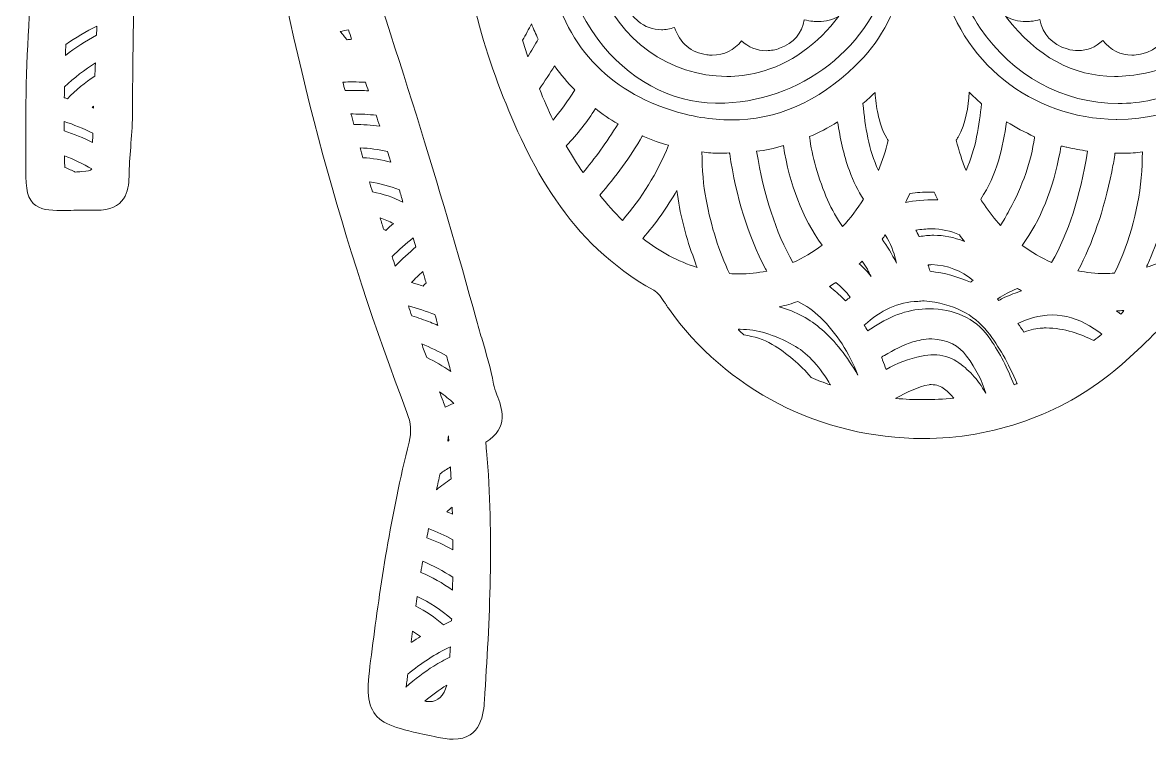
# Model space of a CAD drawing. Extents: x 40 to 1960, y -815 to -185.
# Drawn here: x 530 to 808.2, y -812.5 to -635.1 of the extents above; entities that cross this region are included whole.
import ezdxf

# ---------------------------------------------------------------- set-up
doc = ezdxf.new("R2010")
doc.units = 0
doc.header["$MEASUREMENT"] = 0
doc.layers.add('Layer 1', color=7, linetype='Continuous')

# ---------------------------------------------------------------- blocks, each defined once
blk = doc.blocks.new('block 2')
at = {"layer": 'Layer 1', "lineweight": 0}
for points, knots in [([(966.65, -591.68), (966.04, -589.04), (966.18, -589.01), (967.52, -588.66), (970.12, -587.98), (971.84, -586.81), (972.77, -585.09), (974.1, -582.65), (973.42, -579.75), (972.58, -577.24), (958.08, -533.92), (944.69, -498.78), (930.43, -466.66), (930.11, -465.94), (929.75, -465.24), (929.41, -464.57), (927.97, -461.78), (927.2, -460.08), (928.3, -457.65), (929.04, -456.02), (928.78, -454.76), (928.44, -453.99), (927.56, -452.04), (925.39, -451.38), (923.81, -450.89), (923.6, -450.83), (923.39, -450.76), (923.2, -450.7), (901.04, -443.43), (882.49, -439.65), (864.83, -438.8), (857.74, -438.46), (855.86, -436.89), (854.76, -430.4), (851.93, -413.71), (842.7, -402.97), (827.34, -398.49), (826.64, -398.28), (825.94, -398.21), (825.26, -398.14), (824.76, -398.09), (823.84, -398), (823.64, -397.85), (823.64, -397.84), (823.53, -397.67), (823.53, -397.11), (823.52, -395.38), (824.27, -394.51), (826.89, -393.22), (844.83, -384.36), (857.21, -369.74), (866.94, -356.6), (868.21, -354.9), (870.84, -351.35), (867.88, -347.58), (866.56, -345.89), (866.97, -344.51), (867.94, -341.8), (868.06, -341.47), (868.18, -341.14), (868.3, -340.8), (878.96, -309.79), (885.49, -280.97), (888.28, -252.68), (888.31, -252.36), (888.42, -251.91), (888.53, -251.44), (888.91, -249.82), (889.63, -246.79), (887, -245.19), (883.56, -243.09), (883.95, -240.84), (885.02, -236.72), (885.36, -235.42), (885.71, -234.07), (885.83, -232.71), (886.02, -230.78), (886.22, -228.86), (886.43, -226.93), (887.2, -219.73), (887.99, -212.27), (887.46, -204.86), (887.26, -202.09), (887.2, -199.89), (887.16, -198.11), (886.93, -189.5), (885.64, -188.84), (876.69, -188.16), (875.08, -188.04), (873.07, -187.89), (870.69, -187.65), (870, -187.58), (869.34, -187.55), (868.74, -187.55), (865.97, -187.55), (863.99, -188.29), (862.7, -189.82), (860.82, -192.07), (861.09, -195.3), (861.54, -197.87), (863.25, -207.75), (864.87, -217.83), (866.44, -227.58), (866.44, -227.58), (867.33, -233.12), (867.33, -233.12), (867.39, -233.54), (867.53, -233.94), (867.66, -234.3), (863.34, -235.24), (862.99, -238.85), (862.8, -240.85), (862.76, -241.32), (862.72, -241.76), (862.64, -242.14), (858.01, -266.8), (854.54, -293.75), (851.72, -326.96), (851.7, -327.18), (851.69, -327.4), (851.68, -327.61), (851.58, -329.05), (851.5, -329.58), (850.74, -330.31), (843.49, -337.24), (837.44, -345.28), (831.59, -353.05), (830.46, -354.56), (829.32, -356.07), (828.18, -357.58), (827.35, -358.67), (826.64, -359.82), (825.96, -360.94), (825.41, -361.84), (824.87, -362.71), (824.29, -363.53), (822.1, -349.98), (816.64, -336.66), (798.72, -332.25), (798.54, -332.21), (798.45, -332.16), (798.44, -332.16), (798.44, -332.16), (798.44, -332.16), (798.44, -332.16), (798.44, -332.16), (798.36, -332.01), (798.39, -331.61), (798.53, -329.1), (798.3, -326.68), (798.07, -324.33), (797.74, -320.92), (797.43, -317.69), (798.24, -314.36), (799.87, -307.63), (798.06, -300.06), (793.38, -294.11), (789.47, -289.14), (784.26, -286.28), (779.07, -286.28), (778.12, -286.28), (777.17, -286.38), (776.24, -286.57), (774.1, -287.01), (771.98, -287.23), (769.76, -287.23), (767.51, -287.23), (765.17, -287.01), (762.41, -286.54), (759.24, -286.01), (756.03, -285.74), (752.58, -285.74), (747.58, -285.74), (742.18, -286.3), (735.59, -287.51), (735.29, -287.56), (734.99, -287.63), (734.7, -287.69), (734.1, -287.82), (733.57, -287.93), (733.1, -287.93), (732.9, -287.93), (732.71, -287.91), (732.52, -287.87), (730.66, -287.47), (728.78, -287.26), (726.94, -287.26), (720.26, -287.26), (714.1, -290.01), (710.04, -294.8), (705.98, -299.61), (704.36, -305.95), (705.48, -312.66), (706.18, -316.78), (706.04, -320.73), (705.9, -324.91), (705.86, -326.33), (705.81, -327.76), (705.79, -329.19), (705.77, -331.71), (705.34, -332.25), (702.76, -333), (692.47, -335.98), (685.34, -343.15), (682.13, -353.71), (681.18, -356.85), (680.47, -360), (679.73, -363.34), (672.9, -353.02), (664.92, -342.8), (655.99, -332.93), (653.67, -330.36), (652.26, -328.15), (651.97, -324.46), (649.67, -295.75), (646.06, -267.67), (641.24, -241.02), (641.2, -240.76), (641.16, -240.47), (641.12, -240.18), (640.87, -238.42), (640.35, -234.74), (636.79, -234.52), (636.58, -234.51), (636.41, -234.49), (636.27, -234.47), (636.31, -234.33), (636.34, -234.18), (636.38, -234.05), (636.48, -233.65), (636.6, -233.2), (636.69, -232.71), (637.02, -230.84), (637.36, -228.97), (637.69, -227.1), (639.01, -219.81), (640.37, -212.28), (641.28, -204.78), (642.3, -196.46), (642.8, -192.28), (640.48, -189.65), (638.82, -187.78), (636.22, -187.54), (634.14, -187.54), (631.85, -187.54), (628.96, -187.86), (624.97, -188.3), (624.97, -188.3), (624.57, -188.34), (624.57, -188.34), (619.48, -188.9), (617.41, -191.06), (616.92, -196.31), (615.57, -210.99), (617.24, -225.38), (619.21, -240.05), (619.28, -240.54), (619.38, -241), (619.47, -241.41), (619.57, -241.86), (619.73, -242.6), (619.69, -242.78), (619.69, -242.78), (619.61, -242.88), (619.32, -243.02), (614.87, -245.24), (615.3, -249.27), (615.58, -251.94), (615.58, -251.94), (615.63, -252.45), (615.63, -252.45), (618.51, -281.06), (625.11, -310.1), (635.81, -341.23), (636.02, -341.84), (636.28, -342.41), (636.53, -342.95), (637.29, -344.61), (637.41, -345.14), (637.13, -345.5), (632.69, -351.26), (636.13, -355.66), (638.65, -358.87), (638.65, -358.87), (638.95, -359.25), (638.95, -359.25), (649.27, -372.49), (661.17, -385.82), (678.19, -393.72), (679.87, -394.5), (680.49, -395.54), (680.47, -397.55), (680.47, -397.66), (680.46, -397.74), (680.46, -397.8), (680.18, -397.89), (679.59, -397.96), (679.21, -398), (678.69, -398.06), (678.15, -398.12), (677.61, -398.26), (672.6, -399.58), (668.29, -401.57), (664.45, -404.37), (653.23, -412.52), (649.79, -424.92), (648.04, -434.8), (647.51, -437.82), (646.98, -438.33), (644.26, -438.41), (627.57, -438.92), (610.32, -441.99), (588.33, -448.37), (587.5, -448.6), (586.59, -448.8), (585.62, -449.01), (582.22, -449.74), (578.35, -450.57), (576.43, -453.83), (575.21, -455.9), (575.04, -458.51), (575.92, -461.8), (575.86, -461.9), (575.81, -462.01), (575.77, -462.11), (566.54, -482.69), (556, -506.68), (547.62, -530.91), (544.53, -539.84), (541.35, -548.9), (538.28, -557.67), (535.8, -564.74), (533.32, -571.81), (530.86, -578.88), (529.98, -581.43), (529.98, -583.47), (530.89, -585.1), (531.68, -586.53), (533.07, -587.48), (535.01, -587.92), (537.39, -588.47), (537.92, -589.15), (537.13, -592.92), (532.62, -614.36), (530.55, -638.04), (530.78, -665.29), (530.8, -666.88), (530.79, -668.3), (530.79, -669.55), (530.77, -675.14), (530.77, -677.94), (532.62, -679.8), (534.23, -681.42), (536.6, -681.55), (539.53, -681.55), (540.23, -681.55), (541.01, -681.54), (541.86, -681.53), (542.9, -681.51), (544.07, -681.5), (545.38, -681.5), (546.14, -681.5), (546.95, -681.5), (547.81, -681.52), (547.81, -681.52), (548.11, -681.52), (548.11, -681.52), (555.36, -681.52), (556.24, -676.77), (556.27, -673.19), (556.29, -670.8), (556.48, -668.32), (556.67, -665.93), (556.88, -663.36), (557.09, -660.71), (557.1, -658.05), (557.11, -653.33), (557.17, -648.53), (557.23, -643.88), (557.43, -628.6), (557.63, -612.81), (556.2, -597.23), (556.16, -596.77), (556.05, -596.29), (555.94, -595.79), (555.91, -595.69), (555.88, -595.55), (555.85, -595.41), (556.7, -595.64), (557.47, -595.75), (558.18, -595.75), (562.36, -595.75), (563.29, -592.14), (563.84, -589.99), (563.84, -589.99), (563.9, -589.78), (563.9, -589.78), (575.07, -546.76), (582.56, -513.46), (588.18, -481.82), (588.74, -478.68), (589.38, -478.68), (590.07, -478.68), (590.54, -478.68), (591.14, -478.77), (591.92, -478.94), (601.8, -481.18), (612.43, -482.23), (625.38, -482.23), (628.94, -482.23), (632.75, -482.15), (637.04, -481.99), (637.25, -481.98), (637.45, -481.98), (637.64, -481.98), (639.1, -481.98), (639.49, -482.22), (639.5, -482.22), (639.5, -482.22), (639.5, -482.22), (639.5, -482.22), (639.53, -482.27), (639.75, -482.74), (639.46, -484.73), (637.38, -499.13), (635.63, -512.13), (635.27, -525.36), (635.17, -528.86), (634.08, -530.76), (630.95, -532.9), (610.63, -546.77), (596.27, -566.4), (583.78, -585.53), (582.24, -587.9), (581.8, -589.94), (582.47, -591.59), (582.85, -592.5), (583.73, -593.69), (585.79, -594.13), (588.57, -594.74), (588.85, -596.19), (589.21, -599.41), (589.28, -600.04), (589.35, -600.69), (589.46, -601.33), (597.17, -646.35), (609.09, -690.15), (624.87, -731.49), (625.86, -734.08), (626.03, -736.33), (625.41, -738.78), (620.87, -756.68), (618.25, -774.61), (616.28, -789.79), (615.19, -798.2), (614.64, -802.43), (616.68, -805.53), (618.75, -808.69), (622.68, -809.55), (630.5, -811.27), (630.5, -811.27), (631.9, -811.58), (631.9, -811.58), (633.63, -811.96), (635.07, -812.14), (636.3, -812.14), (643.36, -812.14), (643.79, -805.65), (643.99, -802.53), (645.28, -782.97), (646.39, -762.1), (644.51, -740.93), (644.51, -740.93), (644.45, -740.33), (644.45, -740.33), (644.42, -739.94), (644.35, -739.28), (644.33, -738.77), (650.19, -735.26), (648.26, -730.18), (647.08, -727.08), (646.71, -726.11), (646.36, -725.19), (646.22, -724.42), (645.54, -720.56), (644.41, -716.78), (643.32, -713.12), (642.85, -711.54), (642.37, -709.9), (641.93, -708.3), (633.14, -676.22), (622.38, -641.64), (609.04, -602.59), (608.81, -601.91), (608.45, -601.28), (608.11, -600.67), (607.9, -600.32), (607.59, -599.77), (607.45, -599.42), (607.55, -599.37), (607.67, -599.31), (607.85, -599.24), (617.5, -595.61), (626.46, -590.81), (634.76, -586), (634.93, -587.56), (635.07, -588.84), (635.16, -590.13), (636.8, -613.48), (640.99, -633.67), (647.99, -651.85), (654.9, -669.82), (664.79, -689.74), (685.79, -701.24), (686.8, -701.79), (687.74, -703.2), (688.66, -704.57), (688.91, -704.94), (689.16, -705.32), (689.41, -705.67), (703.55, -725.84), (727.07, -737.88), (752.31, -737.88), (769.61, -737.88), (786.31, -731.98), (799.33, -721.28), (804.79, -716.79), (809.78, -711.66), (814.61, -706.71), (820.69, -700.46), (826.98, -694), (834.18, -688.89), (835.29, -688.1), (836.07, -687.05), (836.75, -686.12), (836.95, -685.86), (837.15, -685.59), (837.36, -685.33), (855.78, -662.36), (862.26, -635.24), (865.85, -614.19), (867.06, -607.11), (867.88, -600.09), (868.75, -592.65), (869, -590.49), (869.26, -588.28), (869.53, -586.05), (877.97, -591.46), (885.17, -595.06), (892.5, -597.57), (894.67, -598.31), (895.35, -598.93), (895.54, -599.32), (895.98, -600.22), (895.14, -602.61), (894.87, -603.39), (879.64, -646.9), (867.16, -687.77), (856.72, -728.33), (856.63, -728.7), (856.5, -729.1), (856.37, -729.52), (855.72, -731.58), (854.36, -735.88), (858.15, -737.41), (860.09, -738.19), (859.99, -738.67), (859.53, -740.97), (859.39, -741.65), (859.25, -742.36), (859.19, -743.11), (857.94, -761.33), (858.28, -780.91), (860.24, -804.71), (860.67, -809.85), (862.85, -812.46), (866.74, -812.46), (867.8, -812.46), (868.98, -812.26), (870.33, -811.84), (873.72, -810.78), (877.48, -810.15), (881.22, -810), (882.94, -809.94), (885.41, -809.64), (887.04, -807.82), (888.76, -805.9), (888.72, -803.19), (888.55, -800.81), (887.14, -781.4), (883.98, -761.52), (878.9, -740.05), (878.1, -736.68), (878.25, -733.89), (879.4, -730.71), (883.77, -718.62), (888.86, -704.28), (893.47, -689.69), (901.9, -662.96), (908.75, -634.22), (915.02, -599.24), (915.13, -598.65), (915.17, -598.06), (915.21, -597.49), (915.38, -595.24), (915.57, -595.12), (916.42, -594.92), (917.39, -594.69), (920.35, -594), (921.35, -591.48), (922.27, -589.18), (921.05, -586.83), (919.73, -584.85), (907.05, -565.68), (892.89, -545.84), (871.58, -532.22), (869.62, -530.97), (868.72, -530.09), (868.56, -528.18), (867.43, -514.42), (866.18, -499.75), (864.47, -484.97), (864.21, -482.69), (864.55, -482.26), (864.56, -482.25), (864.56, -482.25), (864.86, -481.98), (866.47, -481.98), (866.76, -481.98), (867.06, -481.99), (867.39, -482), (871.36, -482.19), (875.23, -482.29), (878.89, -482.29), (890.42, -482.29), (900.75, -481.38), (910.48, -479.51), (911.51, -479.31), (912.34, -479.21), (913.02, -479.21), (914.47, -479.21), (915.26, -479.21), (916.02, -483.45), (922.55, -520.11), (931.6, -556.58), (939.58, -587.42), (939.58, -587.42), (939.8, -588.25), (939.8, -588.25), (940.61, -591.49), (941.72, -595.91), (946.35, -595.91), (946.84, -595.91), (947.35, -595.86), (947.9, -595.74), (947.83, -597.15), (947.77, -598.42), (947.69, -599.69), (946.18, -623.05), (946.21, -647.24), (947.77, -673.65), (947.88, -675.6), (948.23, -681.53), (954.78, -681.53), (955.18, -681.53), (955.6, -681.51), (956.04, -681.46), (956.52, -681.42), (957.05, -681.39), (957.66, -681.39), (958.3, -681.39), (958.94, -681.42), (959.58, -681.44), (960.15, -681.46), (960.72, -681.48), (961.3, -681.49), (962.19, -681.5), (963.01, -681.51), (963.75, -681.51), (963.75, -681.51), (963.75, -681.51), (963.75, -681.51), (972.67, -681.51), (973.09, -678.88), (973.18, -669.75), (973.46, -639.57), (971.45, -615.04), (966.84, -592.55), (966.78, -592.27), (966.72, -591.98), (966.65, -591.68)], [0, 0, 0, 0, 1, 1, 1, 2, 2, 2, 3, 3, 3, 4, 4, 4, 5, 5, 5, 6, 6, 6, 7, 7, 7, 8, 8, 8, 9, 9, 9, 10, 10, 10, 11, 11, 11, 12, 12, 12, 13, 13, 13, 14, 14, 14, 15, 15, 15, 16, 16, 16, 17, 17, 17, 18, 18, 18, 19, 19, 19, 20, 20, 20, 21, 21, 21, 22, 22, 22, 23, 23, 23, 24, 24, 24, 25, 25, 25, 26, 26, 26, 27, 27, 27, 28, 28, 28, 29, 29, 29, 30, 30, 30, 31, 31, 31, 32, 32, 32, 33, 33, 33, 34, 34, 34, 35, 35, 35, 36, 36, 36, 37, 37, 37, 38, 38, 38, 39, 39, 39, 40, 40, 40, 41, 41, 41, 42, 42, 42, 43, 43, 43, 44, 44, 44, 45, 45, 45, 46, 46, 46, 47, 47, 47, 48, 48, 48, 49, 49, 49, 50, 50, 50, 51, 51, 51, 52, 52, 52, 53, 53, 53, 54, 54, 54, 55, 55, 55, 56, 56, 56, 57, 57, 57, 58, 58, 58, 59, 59, 59, 60, 60, 60, 61, 61, 61, 62, 62, 62, 63, 63, 63, 64, 64, 64, 65, 65, 65, 66, 66, 66, 67, 67, 67, 68, 68, 68, 69, 69, 69, 70, 70, 70, 71, 71, 71, 72, 72, 72, 73, 73, 73, 74, 74, 74, 75, 75, 75, 76, 76, 76, 77, 77, 77, 78, 78, 78, 79, 79, 79, 80, 80, 80, 81, 81, 81, 82, 82, 82, 83, 83, 83, 84, 84, 84, 85, 85, 85, 86, 86, 86, 87, 87, 87, 88, 88, 88, 89, 89, 89, 90, 90, 90, 91, 91, 91, 92, 92, 92, 93, 93, 93, 94, 94, 94, 95, 95, 95, 96, 96, 96, 97, 97, 97, 98, 98, 98, 99, 99, 99, 100, 100, 100, 101, 101, 101, 102, 102, 102, 103, 103, 103, 104, 104, 104, 105, 105, 105, 106, 106, 106, 107, 107, 107, 108, 108, 108, 109, 109, 109, 110, 110, 110, 111, 111, 111, 112, 112, 112, 113, 113, 113, 114, 114, 114, 115, 115, 115, 116, 116, 116, 117, 117, 117, 118, 118, 118, 119, 119, 119, 120, 120, 120, 121, 121, 121, 122, 122, 122, 123, 123, 123, 124, 124, 124, 125, 125, 125, 126, 126, 126, 127, 127, 127, 128, 128, 128, 129, 129, 129, 130, 130, 130, 131, 131, 131, 132, 132, 132, 133, 133, 133, 134, 134, 134, 135, 135, 135, 136, 136, 136, 137, 137, 137, 138, 138, 138, 139, 139, 139, 140, 140, 140, 141, 141, 141, 142, 142, 142, 143, 143, 143, 144, 144, 144, 145, 145, 145, 146, 146, 146, 147, 147, 147, 148, 148, 148, 149, 149, 149, 150, 150, 150, 151, 151, 151, 152, 152, 152, 153, 153, 153, 154, 154, 154, 155, 155, 155, 156, 156, 156, 157, 157, 157, 158, 158, 158, 159, 159, 159, 160, 160, 160, 161, 161, 161, 162, 162, 162, 163, 163, 163, 164, 164, 164, 165, 165, 165, 166, 166, 166, 167, 167, 167, 168, 168, 168, 169, 169, 169, 170, 170, 170, 171, 171, 171, 172, 172, 172, 173, 173, 173, 174, 174, 174, 175, 175, 175, 176, 176, 176, 177, 177, 177, 178, 178, 178, 179, 179, 179, 180, 180, 180, 181, 181, 181, 182, 182, 182, 183, 183, 183, 184, 184, 184, 185, 185, 185, 186, 186, 186, 187, 187, 187, 188, 188, 188, 189, 189, 189, 190, 190, 190, 191, 191, 191, 192, 192, 192, 193, 193, 193, 194, 194, 194, 195, 195, 195, 196, 196, 196, 197, 197, 197, 198, 198, 198, 199, 199, 199, 200, 200, 200, 201, 201, 201, 202, 202, 202, 203, 203, 203, 204, 204, 204, 205, 205, 205, 206, 206, 206, 207, 207, 207, 208, 208, 208, 209, 209, 209, 210, 210, 210, 211, 211, 211, 212, 212, 212, 213, 213, 213, 214, 214, 214, 215, 215, 215, 216, 216, 216, 217, 217, 217, 218, 218, 218, 219, 219, 219, 220, 220, 220, 221, 221, 221, 222, 222, 222, 223, 223, 223, 224, 224, 224, 225, 225, 225, 226, 226, 226, 227, 227, 227, 228, 228, 228, 229, 229, 229, 230, 230, 230, 230]), ([(735.54, -645.87), (726.38, -654.72), (716.07, -659.21), (704.9, -659.21), (700.02, -659.21), (694.91, -658.35), (689.71, -656.64), (673.08, -651.18), (663, -639.26), (659.73, -621.23), (658.54, -614.63), (659.14, -607.81), (661.56, -600.39), (662.57, -600.74), (663.69, -600.99), (664.96, -601.15), (661.22, -615.04), (663.59, -627.86), (672.01, -639.26), (679.28, -649.11), (689.86, -654.88), (701.07, -655.08), (701.07, -655.08), (701.38, -655.08), (701.39, -655.08), (722.09, -655.08), (740.08, -641.06), (744.15, -621.74), (744.15, -621.74), (744.26, -621.21), (744.26, -621.21), (744.56, -619.84), (744.86, -618.43), (744.99, -616.95), (746.03, -617.24), (747.16, -617.49), (748.32, -617.55), (748.32, -617.6), (748.32, -617.65), (748.31, -617.7), (748.18, -619.27), (747.98, -620.82), (747.73, -622.33), (747.33, -623.26), (747.2, -624.27), (747.13, -625.24), (745.24, -633.32), (741.33, -640.26), (735.54, -645.87)], [0, 0, 0, 0, 1, 1, 1, 2, 2, 2, 3, 3, 3, 4, 4, 4, 5, 5, 5, 6, 6, 6, 7, 7, 7, 8, 8, 8, 9, 9, 9, 10, 10, 10, 11, 11, 11, 12, 12, 12, 13, 13, 13, 14, 14, 14, 15, 15, 15, 16, 16, 16, 16]), ([(839.13, -601.06), (840.21, -600.94), (841.38, -600.76), (842.5, -600.3), (842.52, -600.37), (842.55, -600.45), (842.58, -600.54), (847.12, -614.37), (844.88, -629), (836.43, -640.66), (827.97, -652.35), (814.74, -659.06), (800.14, -659.06), (800.14, -659.06), (799.9, -659.05), (799.9, -659.05), (779.05, -658.95), (761.34, -644.73), (756.79, -624.48), (756.72, -623.89), (756.62, -623.37), (756.46, -622.88), (756.2, -621.51), (756.01, -620.11), (755.88, -618.72), (755.87, -618.55), (755.86, -618.37), (755.86, -618.19), (755.85, -618.02), (755.84, -617.84), (755.83, -617.66), (756.94, -617.56), (758.08, -617.34), (759.18, -617.02), (759.9, -623.94), (762.32, -630.5), (766.37, -636.52), (774.23, -648.18), (786.95, -655.15), (800.4, -655.15), (806.06, -655.15), (811.6, -653.94), (816.85, -651.55), (829.92, -645.62), (837.83, -634.72), (840.35, -619.18), (841.33, -613.14), (840.92, -607.05), (839.13, -601.06)], [0, 0, 0, 0, 1, 1, 1, 2, 2, 2, 3, 3, 3, 4, 4, 4, 5, 5, 5, 6, 6, 6, 7, 7, 7, 8, 8, 8, 9, 9, 9, 10, 10, 10, 11, 11, 11, 12, 12, 12, 13, 13, 13, 14, 14, 14, 15, 15, 15, 16, 16, 16, 16]), ([(678.58, -625.63), (677.84, -629.22), (678.97, -632.41), (681.86, -634.76), (683.64, -636.2), (685.59, -636.93), (687.67, -636.93), (688.74, -636.93), (689.83, -636.73), (690.95, -636.34), (692.17, -640.21), (694.99, -642.61), (698.91, -643.1), (699.36, -643.16), (699.81, -643.19), (700.25, -643.19), (703.14, -643.19), (705.66, -641.94), (707.46, -639.64), (709.09, -641.21), (711.27, -642.09), (713.61, -642.09), (714.72, -642.09), (715.81, -641.89), (716.86, -641.51), (720.31, -640.23), (722.45, -637.76), (722.96, -634.47), (723.69, -634.66), (724.4, -634.76), (725.05, -634.83), (725.5, -634.88), (725.95, -634.9), (726.38, -634.9), (728.28, -634.9), (730.01, -634.44), (731.44, -633.58), (726.51, -640.33), (719.42, -645.54), (711.57, -647.5), (709.04, -648.13), (706.43, -648.45), (703.83, -648.45), (689.72, -648.45), (677.04, -639.37), (672.27, -625.85), (671.74, -624.34), (671.3, -622.83), (670.96, -621.31), (671.69, -622.33), (672.67, -623.24), (673.86, -623.97), (675.27, -624.84), (676.83, -625.39), (678.58, -625.63)], [0, 0, 0, 0, 1, 1, 1, 2, 2, 2, 3, 3, 3, 4, 4, 4, 5, 5, 5, 6, 6, 6, 7, 7, 7, 8, 8, 8, 9, 9, 9, 10, 10, 10, 11, 11, 11, 12, 12, 12, 13, 13, 13, 14, 14, 14, 15, 15, 15, 16, 16, 16, 17, 17, 17, 18, 18, 18, 18]), ([(813.15, -636.33), (814.29, -636.73), (815.39, -636.93), (816.48, -636.93), (818.65, -636.93), (820.67, -636.13), (822.48, -634.56), (825.16, -632.24), (826.17, -629.24), (825.5, -625.63), (828.19, -625.22), (831.34, -624.16), (833.3, -621.01), (832.49, -624.75), (831.1, -628.35), (829.14, -631.67), (824.23, -639.98), (816.44, -645.64), (807.2, -647.61), (804.58, -648.17), (802, -648.45), (799.54, -648.45), (789.31, -648.45), (780.34, -643.55), (772.87, -633.89), (772.79, -633.78), (772.71, -633.68), (772.63, -633.57), (774.05, -634.43), (775.78, -634.89), (777.67, -634.89), (778.06, -634.89), (778.47, -634.88), (778.87, -634.84), (779.66, -634.76), (780.41, -634.59), (781.13, -634.4), (781.8, -638.06), (784.13, -640.6), (787.84, -641.67), (788.77, -641.94), (789.69, -642.07), (790.57, -642.07), (792.8, -642.07), (794.81, -641.26), (796.64, -639.59), (798.64, -642), (801.01, -643.18), (803.82, -643.18), (804.51, -643.18), (805.24, -643.11), (805.98, -642.96), (810.47, -642.04), (812.33, -638.91), (813.15, -636.33)], [0, 0, 0, 0, 1, 1, 1, 2, 2, 2, 3, 3, 3, 4, 4, 4, 5, 5, 5, 6, 6, 6, 7, 7, 7, 8, 8, 8, 9, 9, 9, 10, 10, 10, 11, 11, 11, 12, 12, 12, 13, 13, 13, 14, 14, 14, 15, 15, 15, 16, 16, 16, 17, 17, 17, 18, 18, 18, 18]), ([(548.29, -636.86), (548.28, -637.33), (548.26, -637.81), (548.25, -638.28), (545.59, -639.68), (543.02, -641.36), (540.55, -643.28), (540.59, -642.37), (540.63, -641.46), (540.67, -640.55), (543.07, -638.85), (545.63, -637.33), (548.31, -636.02), (548.31, -636.3), (548.3, -636.58), (548.29, -636.86)], [0, 0, 0, 0, 1, 1, 1, 2, 2, 2, 3, 3, 3, 4, 4, 4, 5, 5, 5, 5]), ([(610.45, -636.98), (610.7, -637.75), (610.95, -638.51), (611.2, -639.27), (610.82, -639.3), (610.45, -639.34), (610.08, -639.41), (609.54, -638.73), (608.98, -638.05), (608.39, -637.38), (609.08, -637.19), (609.77, -637.06), (610.45, -636.98)], [0, 0, 0, 0, 1, 1, 1, 2, 2, 2, 3, 3, 3, 4, 4, 4, 4]), ([(654.72, -643.62), (654.26, -642.25), (653.82, -640.87), (653.39, -639.47), (654.23, -638.15), (654.94, -636.8), (655.59, -635.45), (656.12, -636.77), (656.68, -638.01), (657.27, -639.21), (656.5, -640.6), (655.65, -642.11), (654.72, -643.62)], [0, 0, 0, 0, 1, 1, 1, 2, 2, 2, 3, 3, 3, 4, 4, 4, 4]), ([(547.82, -648.36), (545.39, -649.98), (543.12, -651.85), (541.05, -653.95), (540.8, -653.86), (540.55, -653.78), (540.29, -653.7), (540.3, -652.81), (540.31, -651.93), (540.33, -651.04), (542.75, -648.76), (545.31, -646.78), (547.97, -645.12), (547.93, -646.05), (547.83, -648.21), (547.82, -648.36)], [0, 0, 0, 0, 1, 1, 1, 2, 2, 2, 3, 3, 3, 4, 4, 4, 5, 5, 5, 5]), ([(657.56, -651.48), (658.9, -649.66), (660.12, -647.76), (661.3, -645.81), (662.91, -648.06), (664.53, -650.01), (666.27, -651.79), (664.57, -654.5), (662.79, -657), (660.93, -659.24), (659.75, -656.77), (658.62, -654.17), (657.56, -651.48)], [0, 0, 0, 0, 1, 1, 1, 2, 2, 2, 3, 3, 3, 4, 4, 4, 4]), ([(614.66, -649.9), (614.89, -650.61), (615.12, -651.31), (615.34, -652.02), (614.12, -651.93), (612.9, -651.89), (611.68, -651.89), (610.98, -651.89), (610.28, -651.9), (609.58, -651.93), (609.4, -651.24), (609.23, -650.56), (609.06, -649.87), (609.89, -649.83), (610.71, -649.81), (611.53, -649.81), (612.57, -649.81), (613.62, -649.84), (614.66, -649.9)], [0, 0, 0, 0, 1, 1, 1, 2, 2, 2, 3, 3, 3, 4, 4, 4, 5, 5, 5, 6, 6, 6, 6]), ([(737.42, -655.17), (738.46, -654.29), (739.45, -653.36), (740.41, -652.41), (740.54, -654.21), (740.75, -656.02), (741.15, -657.82), (741.52, -659.49), (742.11, -661.68), (743.36, -663.74), (743.46, -663.91), (743.57, -664.07), (743.68, -664.24), (743.03, -666.84), (742.21, -669.32), (741.24, -671.67), (738.84, -666.58), (738.03, -660.96), (737.42, -655.17)], [0, 0, 0, 0, 1, 1, 1, 2, 2, 2, 3, 3, 3, 4, 4, 4, 5, 5, 5, 6, 6, 6, 6]), ([(762.88, -671.66), (761.93, -669.33), (761.13, -666.87), (760.46, -664.21), (760.62, -663.97), (760.77, -663.71), (760.92, -663.45), (762.9, -659.91), (763.42, -656.05), (763.64, -652.32), (764.62, -653.3), (765.63, -654.26), (766.69, -655.18), (766.14, -660.41), (765.33, -666.34), (762.88, -671.66)], [0, 0, 0, 0, 1, 1, 1, 2, 2, 2, 3, 3, 3, 4, 4, 4, 5, 5, 5, 5]), ([(547.48, -656.29), (547.37, -656.24), (547.25, -656.19), (547.13, -656.14), (547.25, -656.04), (547.38, -655.93), (547.5, -655.82), (547.5, -655.98), (547.49, -656.14), (547.48, -656.29)], [0, 0, 0, 0, 1, 1, 1, 2, 2, 2, 3, 3, 3, 3]), ([(668.34, -672.22), (666.9, -670.11), (665.52, -667.88), (664.21, -665.57), (667.04, -662.63), (669.4, -659.61), (671.38, -656.39), (673.04, -657.73), (674.88, -658.98), (676.97, -660.17), (674.07, -664.8), (671.23, -668.77), (668.34, -672.22)], [0, 0, 0, 0, 1, 1, 1, 2, 2, 2, 3, 3, 3, 4, 4, 4, 4]), ([(618.14, -660.77), (616.1, -660.48), (614, -660.33), (611.87, -660.33), (611.83, -660.33), (611.78, -660.33), (611.73, -660.33), (611.5, -659.47), (611.28, -658.6), (611.05, -657.73), (611.22, -657.73), (611.39, -657.73), (611.56, -657.73), (613.49, -657.73), (615.41, -657.83), (617.28, -658.04), (617.57, -658.95), (617.85, -659.86), (618.14, -660.77)], [0, 0, 0, 0, 1, 1, 1, 2, 2, 2, 3, 3, 3, 4, 4, 4, 5, 5, 5, 6, 6, 6, 6]), ([(547.28, -664.79), (545.02, -663.64), (542.67, -662.67), (540.25, -661.89), (540.25, -661.1), (540.24, -660.32), (540.24, -659.57), (542.64, -660.36), (545.01, -661.34), (547.31, -662.5), (547.29, -663.28), (547.28, -664.04), (547.28, -664.79)], [0, 0, 0, 0, 1, 1, 1, 2, 2, 2, 3, 3, 3, 4, 4, 4, 4]), ([(732.36, -685.55), (729.63, -681.56), (727.51, -676.81), (725.79, -670.84), (725.06, -668.31), (724.54, -665.78), (724.26, -663.32), (726.54, -662.34), (728.8, -661.16), (731.19, -659.69), (731.8, -663.65), (732.62, -667.72), (734.07, -671.68), (735.1, -674.47), (736.23, -676.75), (737.59, -678.75), (736.08, -681.16), (734.33, -683.43), (732.36, -685.55)], [0, 0, 0, 0, 1, 1, 1, 2, 2, 2, 3, 3, 3, 4, 4, 4, 5, 5, 5, 6, 6, 6, 6]), ([(773.55, -681.52), (772.77, -682.96), (772.07, -684.18), (771.4, -685.27), (769.97, -683.7), (768.63, -682), (767.41, -680.18), (767.1, -679.73), (766.8, -679.26), (766.5, -678.78), (770.55, -672.77), (771.94, -665.81), (772.9, -659.69), (775.11, -661.04), (777.4, -662.24), (779.81, -663.34), (779.79, -663.42), (779.78, -663.51), (779.77, -663.58), (778.94, -669.47), (776.9, -675.34), (773.55, -681.52)], [0, 0, 0, 0, 1, 1, 1, 2, 2, 2, 3, 3, 3, 4, 4, 4, 5, 5, 5, 6, 6, 6, 7, 7, 7, 7]), ([(672.44, -677.75), (676.45, -673.23), (679.99, -668.34), (682.97, -663.19), (682.98, -663.17), (682.99, -663.15), (683, -663.14), (683.02, -663.15), (683.04, -663.16), (683.07, -663.17), (685.34, -664.19), (687.43, -664.93), (689.46, -665.42), (686.65, -672.33), (682.81, -678.57), (678.05, -684), (676.09, -682.03), (674.21, -679.94), (672.44, -677.75)], [0, 0, 0, 0, 1, 1, 1, 2, 2, 2, 3, 3, 3, 4, 4, 4, 5, 5, 5, 6, 6, 6, 6]), ([(620.58, -668.53), (620.7, -668.91), (620.81, -669.29), (620.93, -669.66), (618.67, -669.05), (616.34, -668.67), (613.95, -668.53), (613.72, -667.72), (613.5, -666.9), (613.28, -666.09), (615.6, -666.19), (617.89, -666.49), (620.1, -666.99), (620.1, -666.99), (620.58, -668.53), (620.58, -668.53)], [0, 0, 0, 0, 1, 1, 1, 2, 2, 2, 3, 3, 3, 4, 4, 4, 5, 5, 5, 5]), ([(698.69, -678.82), (698.04, -675.37), (697.72, -671.62), (697.7, -667.08), (699.09, -667.32), (700.56, -667.44), (702.16, -667.44), (702.87, -667.44), (703.62, -667.41), (704.38, -667.36), (704.42, -667.36), (704.46, -667.36), (704.5, -667.36), (704.51, -667.42), (704.53, -667.49), (704.54, -667.58), (706.15, -678.36), (709.05, -687.65), (713.38, -695.98), (713.48, -696.16), (713.57, -696.34), (713.67, -696.52), (711.44, -696.99), (709.16, -697.22), (706.86, -697.22), (706.08, -697.22), (705.29, -697.2), (704.51, -697.14), (701.9, -691.7), (699.99, -685.69), (698.69, -678.82)], [0, 0, 0, 0, 1, 1, 1, 2, 2, 2, 3, 3, 3, 4, 4, 4, 5, 5, 5, 6, 6, 6, 7, 7, 7, 8, 8, 8, 9, 9, 9, 10, 10, 10, 10]), ([(727.35, -690.15), (725.09, -691.89), (722.67, -693.32), (720.14, -694.43), (715.87, -686.8), (713.01, -677.99), (711.18, -666.93), (713.36, -666.71), (715.58, -666.24), (717.79, -665.55), (719.33, -675.26), (722.47, -683.34), (727.35, -690.15)], [0, 0, 0, 0, 1, 1, 1, 2, 2, 2, 3, 3, 3, 4, 4, 4, 4]), ([(786.08, -667.09), (786.08, -667.09), (786.11, -666.89), (786.11, -666.89), (786.19, -666.47), (786.28, -666.02), (786.36, -665.65), (786.73, -665.72), (787.18, -665.82), (787.63, -665.93), (787.63, -665.93), (787.74, -665.95), (787.74, -665.95), (789.49, -666.35), (791.27, -666.65), (792.89, -666.9), (790.95, -678.43), (788.18, -687.05), (784.01, -694.41), (781.47, -693.31), (779.04, -691.89), (776.76, -690.17), (781.27, -683.94), (784.33, -676.36), (786.08, -667.09)], [0, 0, 0, 0, 1, 1, 1, 2, 2, 2, 3, 3, 3, 4, 4, 4, 5, 5, 5, 6, 6, 6, 7, 7, 7, 8, 8, 8, 8]), ([(801.56, -692.41), (800.94, -693.99), (800.26, -695.55), (799.54, -697.05), (798.74, -697.1), (797.94, -697.13), (797.14, -697.13), (794.91, -697.13), (792.68, -696.91), (790.5, -696.46), (794.16, -689.6), (796.83, -681.74), (798.83, -672), (798.83, -672), (798.95, -671.42), (798.95, -671.42), (799.22, -670.12), (799.5, -668.78), (799.62, -667.39), (800.28, -667.41), (800.94, -667.43), (801.6, -667.43), (803.37, -667.43), (804.94, -667.31), (806.4, -667.08), (806.45, -675.61), (804.82, -684.13), (801.56, -692.41)], [0, 0, 0, 0, 1, 1, 1, 2, 2, 2, 3, 3, 3, 4, 4, 4, 5, 5, 5, 6, 6, 6, 7, 7, 7, 8, 8, 8, 9, 9, 9, 9]), ([(544.52, -671.96), (544.03, -672), (543.52, -672.03), (543, -672.1), (542.17, -671.68), (541.31, -671.29), (540.45, -670.93), (540.36, -670.3), (540.34, -669.52), (540.32, -668.79), (540.32, -668.54), (540.32, -668.28), (540.31, -668.03), (542.64, -668.92), (544.89, -670.02), (547.04, -671.31), (546.77, -671.79), (546.15, -671.84), (544.52, -671.96)], [0, 0, 0, 0, 1, 1, 1, 2, 2, 2, 3, 3, 3, 4, 4, 4, 5, 5, 5, 6, 6, 6, 6]), ([(623.89, -679.52), (621.48, -678.3), (618.95, -677.44), (616.34, -676.97), (616.1, -676.15), (615.87, -675.33), (615.63, -674.51), (618.21, -674.87), (620.68, -675.53), (622.99, -676.49), (623.29, -677.5), (623.59, -678.51), (623.89, -679.52)], [0, 0, 0, 0, 1, 1, 1, 2, 2, 2, 3, 3, 3, 4, 4, 4, 4]), ([(683.06, -688.48), (686.29, -684.77), (689.12, -680.79), (691.51, -676.6), (692.22, -682.21), (693.51, -687.51), (695.41, -692.63), (695.52, -692.95), (695.63, -693.26), (695.74, -693.58), (695.98, -694.26), (696.22, -694.95), (696.51, -695.63), (691.82, -694.18), (687.25, -691.76), (683.06, -688.48)], [0, 0, 0, 0, 1, 1, 1, 2, 2, 2, 3, 3, 3, 4, 4, 4, 5, 5, 5, 5]), ([(749, -677.38), (750.75, -677.12), (752.33, -677), (753.8, -677), (754.2, -677), (754.6, -677), (754.99, -677.02), (755.29, -677.66), (755.6, -678.28), (755.92, -678.9), (755.75, -678.9), (755.59, -678.9), (755.45, -678.91), (752.66, -678.96), (750.23, -679.06), (747.9, -679.62), (748.28, -678.89), (748.65, -678.14), (749, -677.38)], [0, 0, 0, 0, 1, 1, 1, 2, 2, 2, 3, 3, 3, 4, 4, 4, 5, 5, 5, 6, 6, 6, 6]), ([(817.68, -690.71), (814.36, -692.86), (810.92, -694.49), (807.39, -695.57), (807.49, -695.32), (807.6, -695.08), (807.72, -694.83), (810.21, -689.55), (811.81, -683.7), (812.63, -676.74), (815.16, -681.04), (818.17, -684.9), (821, -688.36), (819.92, -689.19), (818.8, -689.98), (817.68, -690.71)], [0, 0, 0, 0, 1, 1, 1, 2, 2, 2, 3, 3, 3, 4, 4, 4, 5, 5, 5, 5]), ([(619.12, -686.27), (618.83, -685.31), (618.54, -684.36), (618.25, -683.4), (619.39, -683.77), (620.5, -684.24), (621.56, -684.8), (620.89, -685.36), (620.25, -685.92), (619.63, -686.49), (619.46, -686.41), (619.29, -686.34), (619.12, -686.27)], [0, 0, 0, 0, 1, 1, 1, 2, 2, 2, 3, 3, 3, 4, 4, 4, 4]), ([(754.31, -686.1), (756.83, -686.1), (759.1, -686.58), (761.23, -687.58), (761.63, -688.13), (762.04, -688.67), (762.46, -689.2), (759.89, -688.18), (757.4, -687.68), (754.89, -687.68), (753.73, -687.68), (752.55, -687.79), (751.4, -688.01), (751.37, -688.02), (751.33, -688.02), (751.28, -688.03), (751.25, -687.96), (750.95, -687.35), (750.95, -687.35), (750.8, -687.05), (750.66, -686.74), (750.5, -686.43), (751.84, -686.21), (753.1, -686.1), (754.31, -686.1)], [0, 0, 0, 0, 1, 1, 1, 2, 2, 2, 3, 3, 3, 4, 4, 4, 5, 5, 5, 6, 6, 6, 7, 7, 7, 8, 8, 8, 8]), ([(627.09, -690.57), (625.34, -692.02), (623.63, -693.61), (621.98, -695.33), (621.72, -694.54), (621.47, -693.75), (621.22, -692.96), (622.84, -691.31), (624.58, -689.76), (626.44, -688.31), (626.66, -689.06), (626.87, -689.81), (627.09, -690.57)], [0, 0, 0, 0, 1, 1, 1, 2, 2, 2, 3, 3, 3, 4, 4, 4, 4]), ([(742.95, -687.59), (744.22, -689.73), (745.05, -691.74), (745.53, -693.8), (745.59, -694.05), (745.65, -694.29), (745.71, -694.54), (744.54, -692.27), (743.37, -690.35), (742.15, -688.64), (742.42, -688.29), (742.69, -687.94), (742.95, -687.59)], [0, 0, 0, 0, 1, 1, 1, 2, 2, 2, 3, 3, 3, 4, 4, 4, 4]), ([(736.53, -694.72), (736.77, -694.49), (737.02, -694.27), (737.26, -694.04), (737.7, -694.7), (738.12, -695.38), (738.52, -696.09), (738.84, -696.68), (739.15, -697.27), (739.45, -697.86), (738.6, -696.77), (737.63, -695.73), (736.53, -694.72)], [0, 0, 0, 0, 1, 1, 1, 2, 2, 2, 3, 3, 3, 4, 4, 4, 4]), ([(754.41, -694.94), (758.32, -695.09), (761.74, -696.39), (764.62, -698.83), (764.4, -698.98), (764.17, -699.12), (763.94, -699.27), (760.85, -697.88), (757.58, -696.99), (753.99, -696.58), (753.86, -696.1), (753.72, -695.65), (753.58, -695.23), (753.56, -695.16), (753.53, -695.09), (753.51, -695.01), (753.57, -695.01), (754.16, -694.96), (754.41, -694.94)], [0, 0, 0, 0, 1, 1, 1, 2, 2, 2, 3, 3, 3, 4, 4, 4, 5, 5, 5, 6, 6, 6, 6]), ([(628.79, -696.6), (629.06, -697.56), (629.33, -698.52), (629.6, -699.48), (629.34, -699.73), (629.08, -699.98), (628.83, -700.22), (627.87, -699.88), (626.9, -699.6), (625.98, -699.38), (626.89, -698.41), (627.83, -697.48), (628.79, -696.6)], [0, 0, 0, 0, 1, 1, 1, 2, 2, 2, 3, 3, 3, 4, 4, 4, 4]), ([(734.27, -702.97), (733.9, -703.25), (733.52, -703.55), (733.15, -703.88), (732.02, -702.73), (730.82, -701.71), (729.66, -700.72), (729.66, -700.72), (729.25, -700.38), (729.16, -700.3), (729.68, -699.98), (730.2, -699.65), (730.71, -699.31), (732.12, -700.52), (733.3, -701.66), (734.27, -702.97)], [0, 0, 0, 0, 1, 1, 1, 2, 2, 2, 3, 3, 3, 4, 4, 4, 5, 5, 5, 5]), ([(776.59, -701.41), (775.15, -701.89), (773.74, -702.46), (772.31, -703.05), (771.81, -703.27), (771.37, -703.54), (770.98, -703.83), (770.86, -703.71), (770.74, -703.59), (770.62, -703.47), (770.66, -703.44), (770.71, -703.41), (770.75, -703.38), (772.22, -702.37), (773.83, -701.51), (775.56, -700.82), (775.9, -701.02), (776.24, -701.22), (776.59, -701.41)], [0, 0, 0, 0, 1, 1, 1, 2, 2, 2, 3, 3, 3, 4, 4, 4, 5, 5, 5, 6, 6, 6, 6]), ([(632.53, -709.96), (631.91, -709.68), (631.28, -709.42), (630.66, -709.17), (629.15, -708.58), (627.61, -708.04), (626.07, -707.58), (625.79, -706.77), (625.51, -705.97), (625.24, -705.15), (627.49, -705.73), (629.67, -706.44), (631.78, -707.28), (632.03, -708.17), (632.28, -709.07), (632.53, -709.96)], [0, 0, 0, 0, 1, 1, 1, 2, 2, 2, 3, 3, 3, 4, 4, 4, 5, 5, 5, 5]), ([(727.3, -710.98), (724.37, -708.4), (720.96, -706.57), (716.78, -705.35), (718.35, -704.99), (719.88, -704.55), (721.38, -704.02), (723.43, -705.04), (725.26, -706.35), (726.95, -708), (730.98, -711.95), (734.02, -716.63), (736.15, -722.23), (733.5, -717.55), (730.62, -713.9), (727.3, -710.98)], [0, 0, 0, 0, 1, 1, 1, 2, 2, 2, 3, 3, 3, 4, 4, 4, 5, 5, 5, 5]), ([(774.72, -724.61), (773.17, -720.57), (771.23, -716.81), (768.94, -713.42), (765.76, -708.72), (761.02, -706.18), (754.85, -705.87), (754.48, -705.85), (754.11, -705.84), (753.75, -705.84), (749.1, -705.84), (744.52, -707.35), (740.14, -710.33), (739.67, -710.65), (739.15, -710.95), (738.6, -711.26), (738.32, -710.81), (738.03, -710.36), (737.75, -709.91), (741.81, -706.13), (746.15, -704.2), (750.99, -704.01), (751.53, -703.99), (752.02, -703.92), (752.42, -703.87), (752.46, -703.86), (752.51, -703.86), (752.55, -703.85), (759.82, -704.68), (764.66, -707.07), (768.21, -711.57), (770.98, -715.07), (773.31, -719.17), (775.46, -724.34), (775.21, -724.43), (774.96, -724.52), (774.72, -724.61)], [0, 0, 0, 0, 1, 1, 1, 2, 2, 2, 3, 3, 3, 4, 4, 4, 5, 5, 5, 6, 6, 6, 7, 7, 7, 8, 8, 8, 9, 9, 9, 10, 10, 10, 11, 11, 11, 12, 12, 12, 12]), ([(801.08, -707.21), (800.73, -706.93), (800.38, -706.65), (800.03, -706.38), (800.63, -706.35), (801.22, -706.3), (801.82, -706.24), (801.59, -706.56), (801.34, -706.89), (801.08, -707.21)], [0, 0, 0, 0, 1, 1, 1, 2, 2, 2, 3, 3, 3, 3]), ([(794.46, -713.69), (791.25, -712.12), (787.19, -710.58), (782.65, -710.58), (782.34, -710.58), (782.03, -710.59), (781.72, -710.6), (780.26, -710.67), (778.83, -710.98), (777.15, -711.61), (776.71, -710.84), (776.19, -710.15), (775.68, -709.51), (778.04, -708.18), (780.78, -707.5), (784.18, -707.37), (787.46, -707.41), (790.54, -708.31), (793.33, -710.05), (794.39, -710.7), (795.41, -711.36), (796.36, -712.09), (795.75, -712.63), (795.12, -713.16), (794.46, -713.69)], [0, 0, 0, 0, 1, 1, 1, 2, 2, 2, 3, 3, 3, 4, 4, 4, 5, 5, 5, 6, 6, 6, 7, 7, 7, 8, 8, 8, 8]), ([(724.62, -722.79), (721.92, -719.58), (718.7, -716.84), (715.05, -714.64), (712.85, -713.3), (710.57, -712.74), (708.06, -712.27), (707.6, -711.87), (707.15, -711.47), (706.69, -711.06), (706.7, -711.01), (706.7, -710.96), (706.71, -710.91), (706.75, -710.91), (706.78, -710.91), (706.82, -710.91), (706.94, -710.9), (707.05, -710.9), (707.15, -710.9), (711.27, -710.92), (715.42, -712.16), (720.19, -714.79), (723.5, -716.61), (726.37, -719.6), (728.97, -723.94), (729.11, -724.17), (729.25, -724.41), (729.39, -724.65), (727.77, -724.09), (726.17, -723.47), (724.62, -722.79)], [0, 0, 0, 0, 1, 1, 1, 2, 2, 2, 3, 3, 3, 4, 4, 4, 5, 5, 5, 6, 6, 6, 7, 7, 7, 8, 8, 8, 9, 9, 9, 10, 10, 10, 10]), ([(635.71, -721.31), (633.79, -720), (631.79, -718.85), (629.74, -717.88), (629.33, -716.77), (628.93, -715.65), (628.52, -714.53), (630.64, -715.36), (632.69, -716.36), (634.63, -717.5), (634.99, -718.77), (635.35, -720.04), (635.71, -721.31)], [0, 0, 0, 0, 1, 1, 1, 2, 2, 2, 3, 3, 3, 4, 4, 4, 4]), ([(760.62, -718.88), (758.9, -717.76), (756.96, -717.19), (754.87, -717.19), (753.92, -717.19), (752.96, -717.3), (751.91, -717.52), (748.66, -718.21), (745.78, -719.3), (743.14, -720.84), (742.85, -720.08), (742.57, -719.33), (742.29, -718.57), (742.19, -718.3), (742.1, -718.04), (742, -717.77), (742.23, -717.64), (742.47, -717.5), (742.71, -717.37), (745.07, -716.02), (747.31, -714.75), (749.73, -714.03), (751.08, -713.64), (752.4, -713.35), (754.41, -713.25), (758.44, -713.56), (761.1, -714.88), (763.01, -717.51), (765.38, -720.78), (766.89, -723.69), (767.73, -726.65), (765.74, -723.25), (763.41, -720.7), (760.62, -718.88)], [0, 0, 0, 0, 1, 1, 1, 2, 2, 2, 3, 3, 3, 4, 4, 4, 5, 5, 5, 6, 6, 6, 7, 7, 7, 8, 8, 8, 9, 9, 9, 10, 10, 10, 11, 11, 11, 11]), ([(752.37, -728.28), (750.07, -728.28), (747.78, -728.18), (745.56, -727.99), (745.56, -727.97), (745.55, -727.96), (745.54, -727.94), (748.3, -726.48), (750.92, -725.13), (753.77, -724.59), (753.91, -724.57), (754.05, -724.56), (754.17, -724.55), (754.21, -724.55), (754.25, -724.55), (754.29, -724.55), (755.62, -724.61), (756.67, -724.97), (757.59, -725.69), (758.46, -726.37), (759.24, -727.13), (759.9, -727.95), (757.34, -728.17), (754.82, -728.28), (752.37, -728.28)], [0, 0, 0, 0, 1, 1, 1, 2, 2, 2, 3, 3, 3, 4, 4, 4, 5, 5, 5, 6, 6, 6, 7, 7, 7, 8, 8, 8, 8]), ([(634.31, -730.14), (634.16, -729.65), (633.98, -729.16), (633.78, -728.64), (633.49, -727.89), (633.2, -727.13), (632.9, -726.35), (634.14, -727.23), (635.32, -728.18), (636.42, -729.21), (635.72, -729.5), (635.01, -729.81), (634.31, -730.14)], [0, 0, 0, 0, 1, 1, 1, 2, 2, 2, 3, 3, 3, 4, 4, 4, 4]), ([(634.93, -738.56), (635.01, -738.12), (635.07, -737.68), (635.11, -737.25), (635.14, -737.64), (635.17, -738.03), (635.2, -738.42), (635.11, -738.47), (635.02, -738.52), (634.93, -738.56)], [0, 0, 0, 0, 1, 1, 1, 2, 2, 2, 3, 3, 3, 3]), ([(635.62, -744.88), (635.67, -745.84), (635.72, -746.83), (635.77, -747.87), (634.54, -748.68), (633.34, -749.57), (632.17, -750.53), (632.46, -749.21), (632.75, -747.89), (633.05, -746.58), (633.89, -745.98), (634.75, -745.42), (635.62, -744.88)], [0, 0, 0, 0, 1, 1, 1, 2, 2, 2, 3, 3, 3, 4, 4, 4, 4]), ([(636.04, -754.83), (636.06, -755.41), (636.07, -756), (636.09, -756.59), (635.63, -756.37), (635.17, -756.17), (634.71, -755.97), (635.14, -755.58), (635.59, -755.2), (636.04, -754.83)], [0, 0, 0, 0, 1, 1, 1, 2, 2, 2, 3, 3, 3, 3]), ([(629.78, -762.39), (629.92, -761.63), (630.06, -760.88), (630.2, -760.14), (632.25, -760.91), (634.26, -761.83), (636.2, -762.87), (636.21, -763.69), (636.22, -764.52), (636.22, -765.35), (634.15, -764.21), (632, -763.22), (629.78, -762.39)], [0, 0, 0, 0, 1, 1, 1, 2, 2, 2, 3, 3, 3, 4, 4, 4, 4]), ([(636.12, -775.31), (633.68, -773.59), (631.06, -772.13), (628.3, -770.94), (628.45, -770.02), (628.6, -769.11), (628.76, -768.21), (631.33, -769.27), (633.82, -770.59), (636.18, -772.15), (636.16, -773.21), (636.14, -774.26), (636.12, -775.31)], [0, 0, 0, 0, 1, 1, 1, 2, 2, 2, 3, 3, 3, 4, 4, 4, 4]), ([(635.89, -782.9), (635.18, -783.22), (634.5, -783.55), (633.85, -783.87), (631.75, -782.06), (629.47, -780.52), (627.05, -779.3), (627.16, -778.49), (627.28, -777.69), (627.39, -776.89), (630.48, -778.36), (633.33, -780.23), (635.91, -782.48), (635.9, -782.62), (635.9, -782.76), (635.89, -782.9)], [0, 0, 0, 0, 1, 1, 1, 2, 2, 2, 3, 3, 3, 4, 4, 4, 5, 5, 5, 5]), ([(625.92, -788.1), (626.02, -787.23), (626.13, -786.36), (626.24, -785.49), (626.91, -785.89), (627.58, -786.32), (628.24, -786.79), (627.49, -787.24), (626.78, -787.71), (626.08, -788.2), (626.03, -788.16), (625.97, -788.13), (625.92, -788.1)], [0, 0, 0, 0, 1, 1, 1, 2, 2, 2, 3, 3, 3, 4, 4, 4, 4]), ([(635.45, -791.85), (634.08, -792.55), (632.77, -793.29), (631.52, -794.07), (629.13, -795.56), (626.85, -797.29), (624.61, -799.3), (624.64, -799.13), (624.67, -798.93), (624.72, -798.71), (624.81, -798.22), (624.91, -797.71), (624.96, -797.19), (624.99, -796.83), (625.03, -796.47), (625.06, -796.11), (628.37, -793.36), (631.9, -791.08), (635.59, -789.3), (635.55, -790.13), (635.5, -790.98), (635.45, -791.85)], [0, 0, 0, 0, 1, 1, 1, 2, 2, 2, 3, 3, 3, 4, 4, 4, 5, 5, 5, 6, 6, 6, 7, 7, 7, 7]), ([(630.46, -802.86), (630.1, -802.86), (629.71, -802.83), (629.31, -802.75), (630.99, -801.29), (632.8, -799.97), (634.71, -798.77), (633.97, -801.49), (632.55, -802.86), (630.46, -802.86)], [0, 0, 0, 0, 1, 1, 1, 2, 2, 2, 3, 3, 3, 3])]:
    blk.add_open_spline(points, degree=3, knots=knots, dxfattribs=at)

msp = doc.modelspace()

# ---------------------------------------------------------------- block references
at = {"layer": 'Layer 1'}
msp.add_blockref('block 2', (0, 0), dxfattribs=at)

doc.saveas('drawing.dxf')
